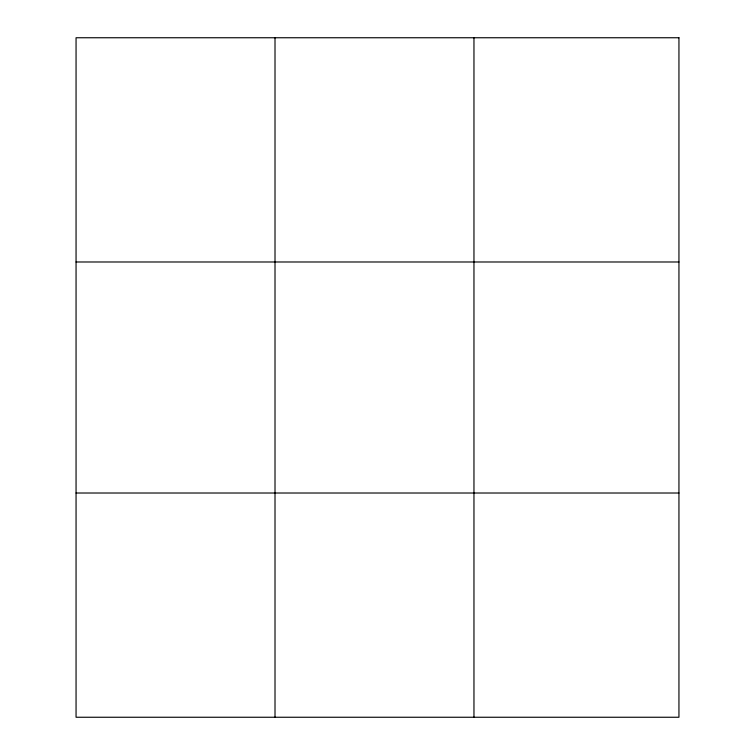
<?xml version="1.0" encoding="UTF-8"?>
<svg xmlns="http://www.w3.org/2000/svg" width="755" height="755" viewBox="0 0 755 755"><rect width="100%" height="100%" fill="white"/><g stroke="black" fill="none" stroke-linecap="round" stroke-linejoin="round"><path stroke-width="1.13" d="M275.009 717.25L275.009 37.75M473.961 717.25L473.961 37.75M76.057 261.985L678.943 261.985M76.057 493.015L678.943 493.015M678.943 37.75L678.943 717.25L76.057 717.25L76.057 37.75L678.943 37.75"/></g></svg>
